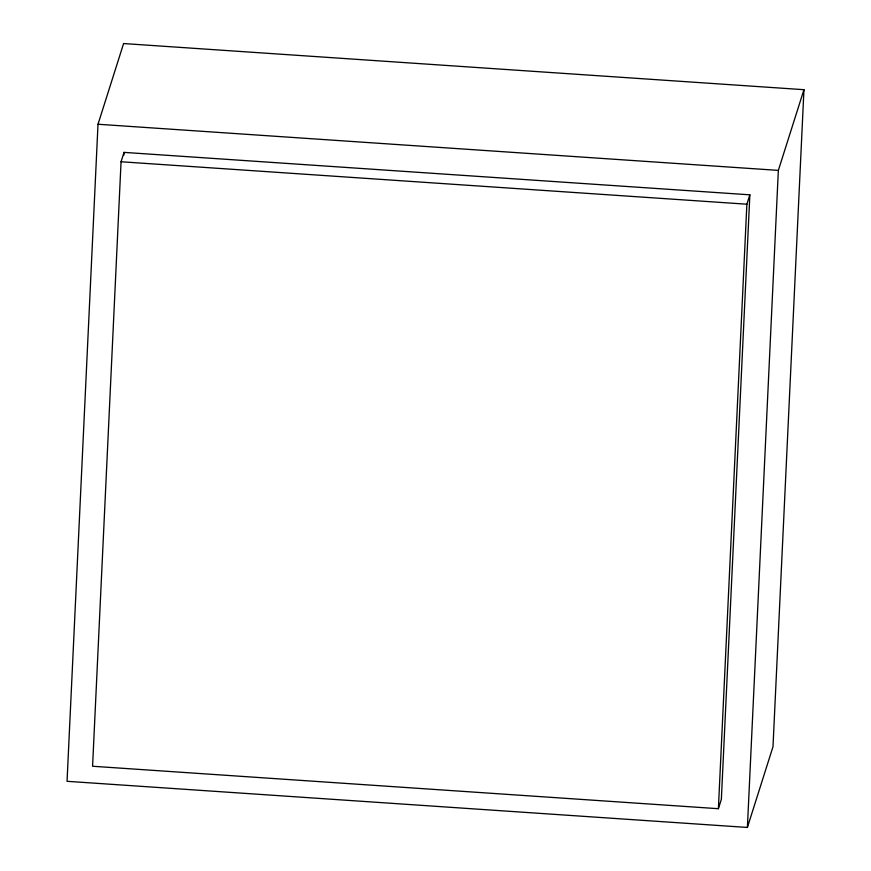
<?xml version="1.0" encoding="UTF-8"?>
<svg xmlns="http://www.w3.org/2000/svg" width="871" height="871" viewBox="0 0 871 871"><rect width="100%" height="100%" fill="white"/><g stroke="black" fill="none" stroke-linecap="round" stroke-linejoin="round"><path stroke-width="1.31" d="M98.009 124.248L67.045 781.309L747.394 827.45L772.991 746.752L803.955 89.691L123.606 43.55L98.009 124.248L778.347 170.389L803.955 89.691M121.058 161.756L92.576 766.251L718.39 808.702L721.362 799.317L749.855 194.821L124.03 152.381L121.058 161.756L746.872 204.206L749.855 194.821M123.911 155.103L124.03 152.381M718.39 808.702L746.872 204.206M747.394 827.45L778.347 170.389"/></g></svg>
